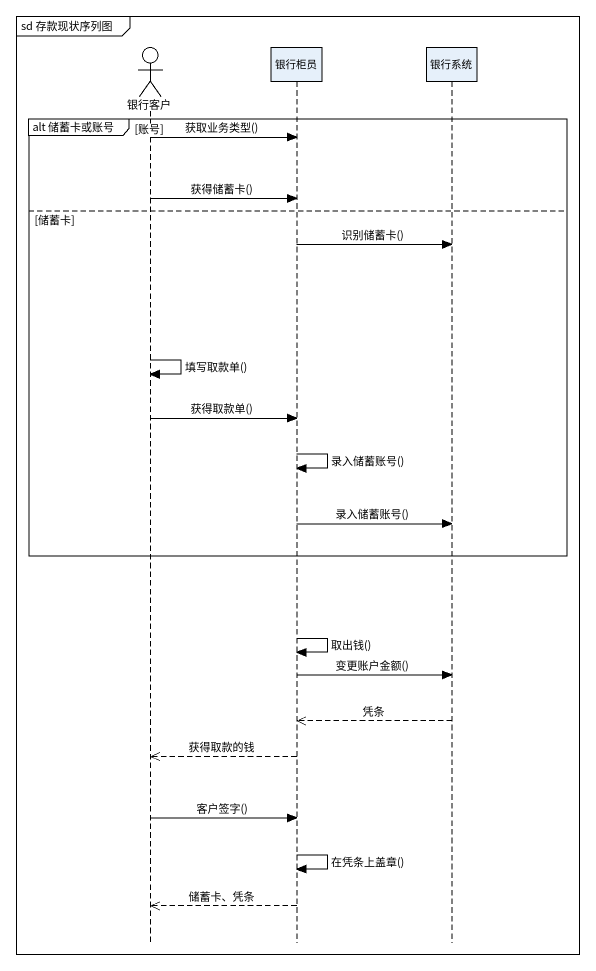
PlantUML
@startuml
mainframe sd 存款现状序列图
hide footbox
actor 银行客户
participant 银行柜员
participant 银行系统

group alt 储蓄卡或账号 [账号]
  银行客户 -> 银行柜员 : 获取业务类型()
  银行客户 -> 银行柜员 : 获得储蓄卡()
else 储蓄卡
  银行柜员 -> 银行系统 : 识别储蓄卡()
  银行客户 -> 银行客户 : 填写取款单()
  银行客户 -> 银行柜员 : 获得取款单()
  银行柜员 -> 银行柜员 : 录入储蓄账号()
  银行柜员 -> 银行系统 : 录入储蓄账号()
end
银行柜员 -> 银行柜员 : 取出钱()
银行柜员 -> 银行系统 : 变更账户金额()
银行系统 -->> 银行柜员 : 凭条
银行柜员 -->> 银行客户 : 获得取款的钱
银行客户 -> 银行柜员 : 客户签字()
银行柜员 -> 银行柜员 : 在凭条上盖章()
银行柜员 -->> 银行客户 : 储蓄卡、凭条
@enduml
